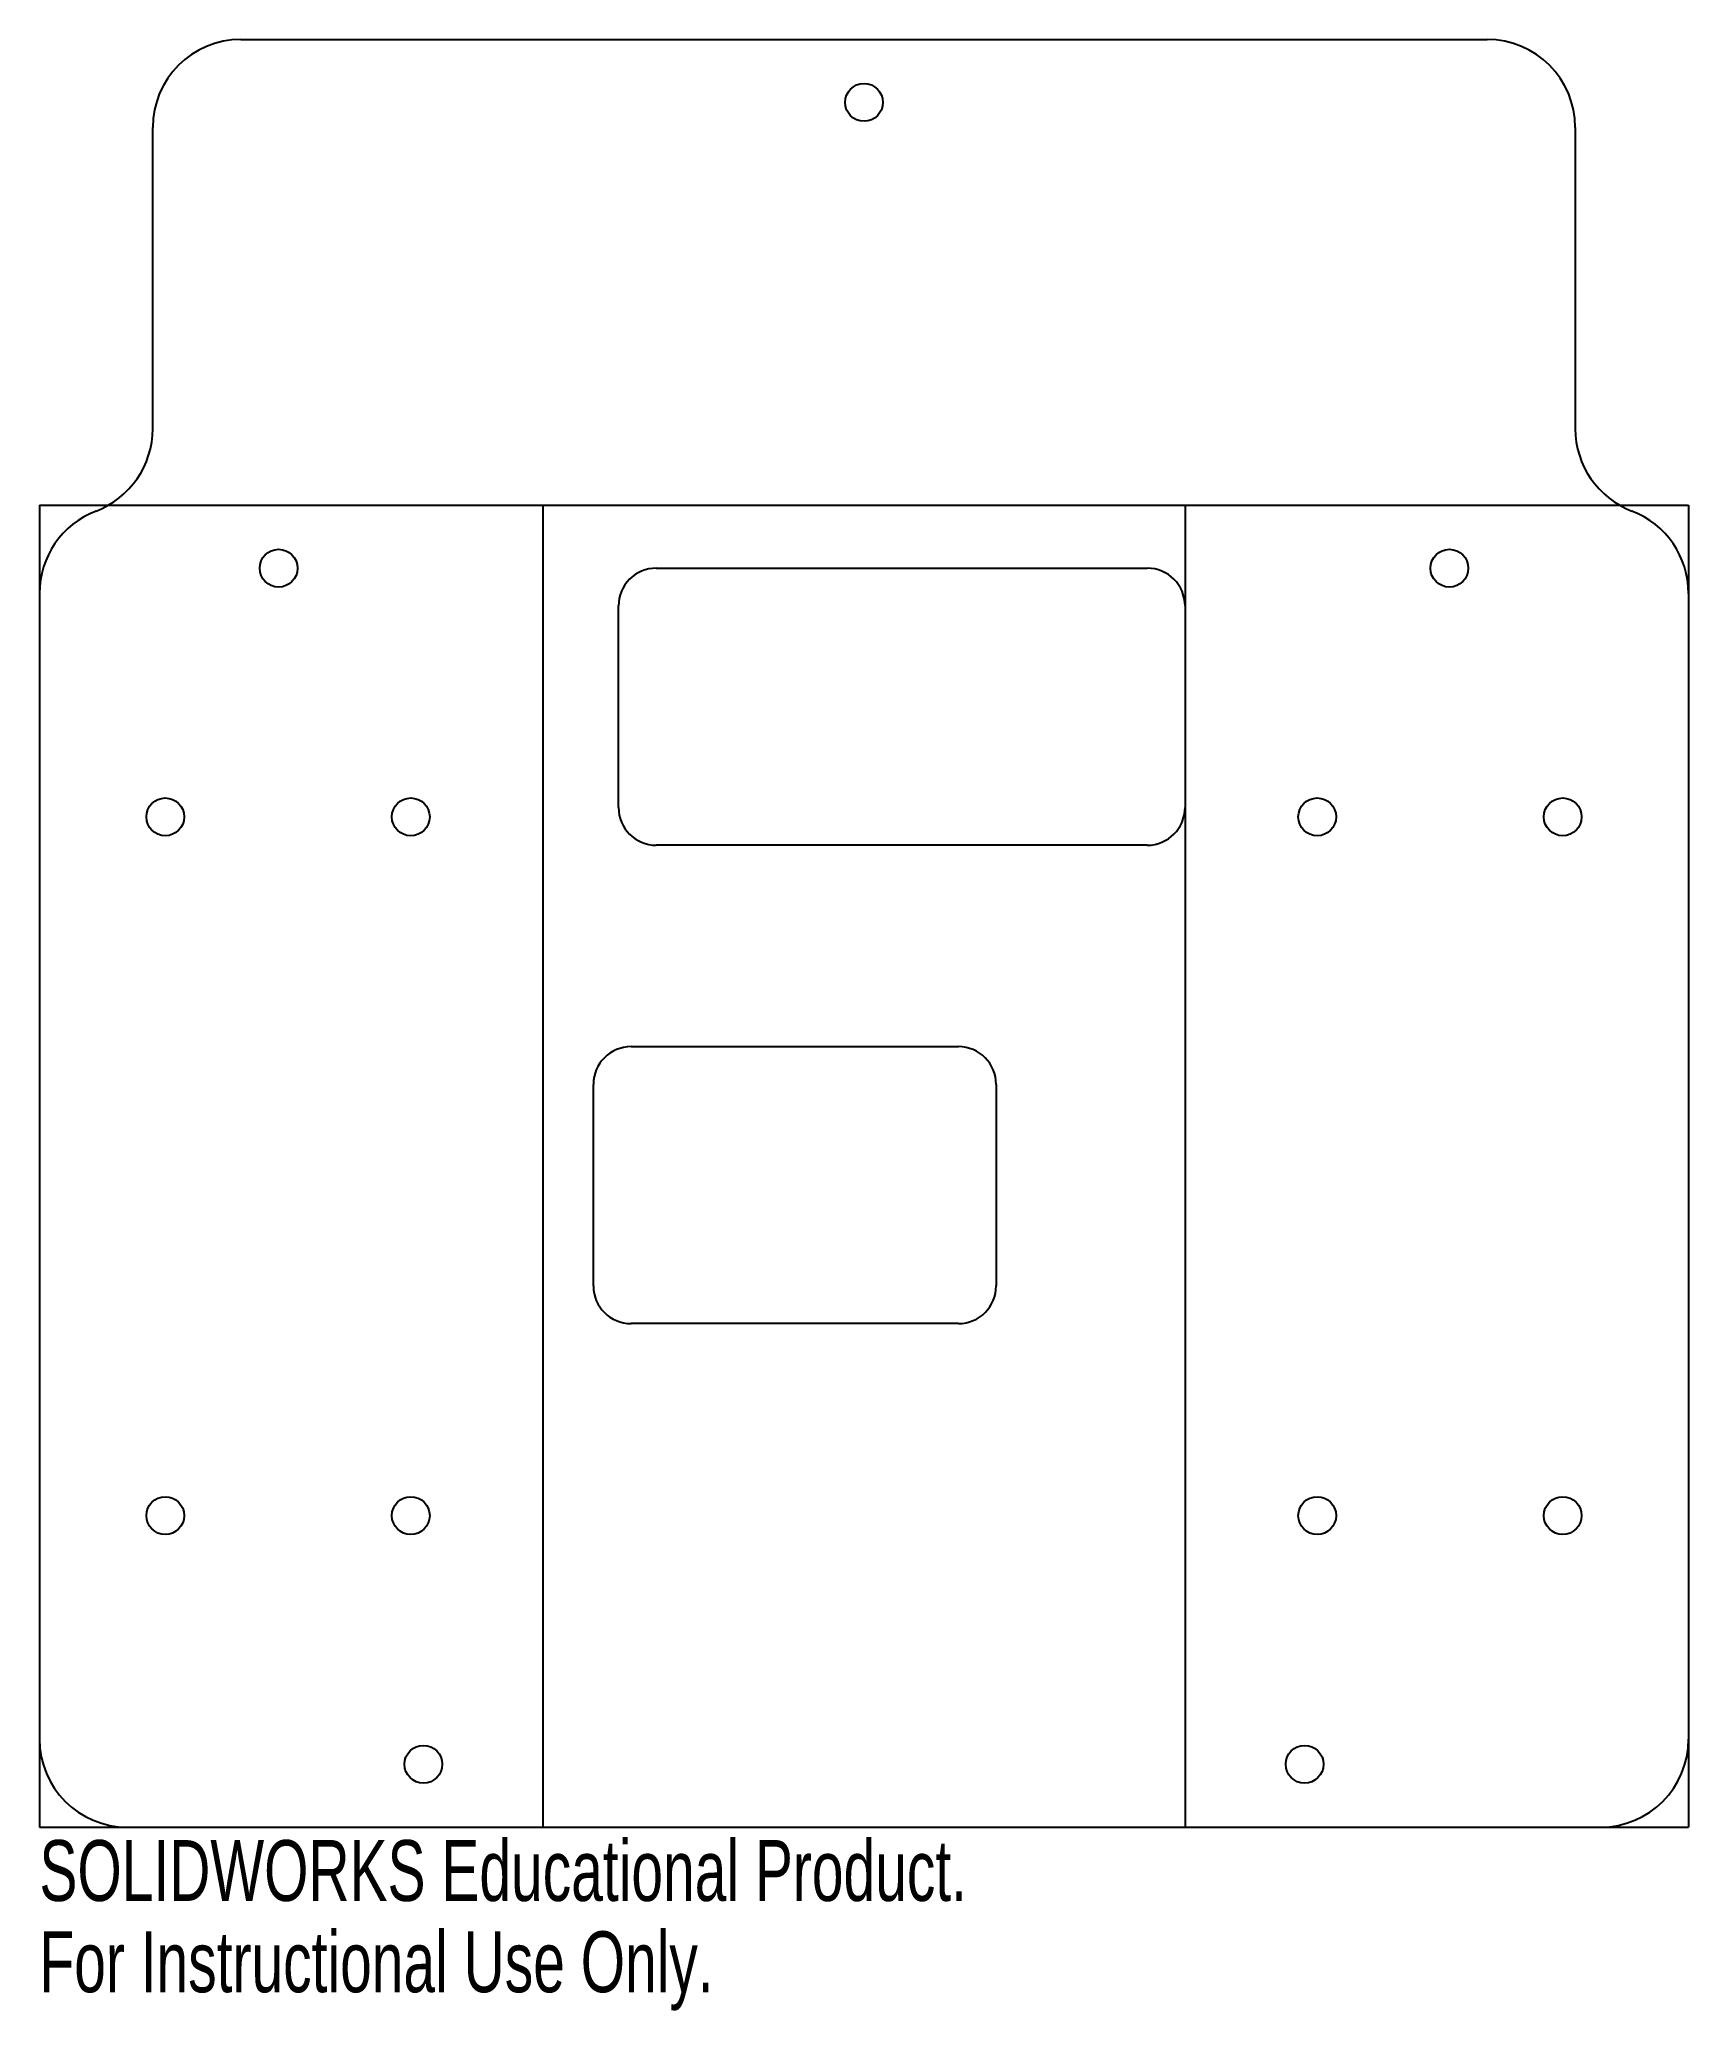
# Model space of a CAD drawing. Header units: millimetres. Extents: x 0 to 131, y -15 to 142.
import ezdxf

# ---------------------------------------------------------------- set-up
doc = ezdxf.new("R2010")
doc.units = ezdxf.units.MM
doc.styles.add('SLDTEXTSTYLE0', font='TXT', dxfattribs={"width": 0.7})

msp = doc.modelspace()

# ---------------------------------------------------------------- linework, layer by layer
at = {"color": 7, "linetype": 'Continuous', "lineweight": 25}
for p, q in [((16, 142), (115, 142)), ((9, 111.08), (9, 135)), ((122, 135), (122, 111.08)), ((49, 100), (88, 100)), ((0, 98), (0, 7)), ((131, 98), (131, 7)), ((46, 81), (46, 97)), ((91, 97), (91, 81)), ((88, 78), (49, 78)), ((47, 62), (73, 62)), ((44, 43), (44, 59)), ((76, 59), (76, 43)), ((73, 40), (47, 40)), ((7, 0), (124, 0))]:
    msp.add_line(p, q, dxfattribs=at)
at = {"color": 7, "linetype": 'Continuous'}
for p, q in [((0, 105), (131, 105)), ((0, 105), (0, 0)), ((40, 105), (91, 105)), ((40, 105), (40, 0)), ((91, 105), (91, 0)), ((131, 105), (131, 0)), ((0, 0), (131, 0)), ((40, 0), (91, 0))]:
    msp.add_line(p, q, dxfattribs=at)
at = {"color": 7, "linetype": 'Continuous', "lineweight": 25}
for centre in [(65.5, 137), (19, 100), (112, 100), (10, 80.25), (29.5, 80.25), (101.5, 80.25), (121, 80.25), (10, 24.75), (29.5, 24.75), (101.5, 24.75), (121, 24.75), (30.5, 5), (100.5, 5)]:
    msp.add_circle(centre, 1.5, dxfattribs=at)
at = {"color": 7, "linetype": 'Continuous'}
for centre in [(19, 100), (112, 100), (10, 80.25), (29.5, 80.25), (101.5, 80.25), (121, 80.25), (10, 24.75), (29.5, 24.75), (101.5, 24.75), (121, 24.75), (30.5, 5), (100.5, 5)]:
    msp.add_circle(centre, 1.5, dxfattribs=at)
at = {"color": 7, "linetype": 'Continuous', "lineweight": 25}
for centre, radius, start, end in [((16, 135), 7, 90, 180), ((115, 135), 7, 0, 90), ((2, 111.08), 7, 290.9248, 0), ((129, 111.08), 7, 180, 249.0752), ((7, 98), 7, 110.9248, 180), ((124, 98), 7, 0, 69.0752), ((49, 97), 3, 90, 180), ((88, 97), 3, 0, 90), ((49, 81), 3, 180, 270), ((88, 81), 3, 270, 0), ((47, 59), 3, 90, 180), ((73, 59), 3, 0, 90), ((47, 43), 3, 180, 270), ((73, 43), 3, 270, 0), ((7, 7), 7, 180, 270), ((124, 7), 7, 270, 0)]:
    msp.add_arc(centre, radius, start, end, dxfattribs=at)

# ---------------------------------------------------------------- texts
at = {"color": 7, "linetype": 'Continuous', "char_height": 4.8336, "attachment_point": 1, "style": 'SLDTEXTSTYLE0'}
for s, insert in [('SOLIDWORKS Educational Product.', (0, -1.02)), ('For Instructional Use Only.', (0, -8.27))]:
    msp.add_mtext(s, dxfattribs=dict(at, insert=insert))

doc.saveas('drawing.dxf')
